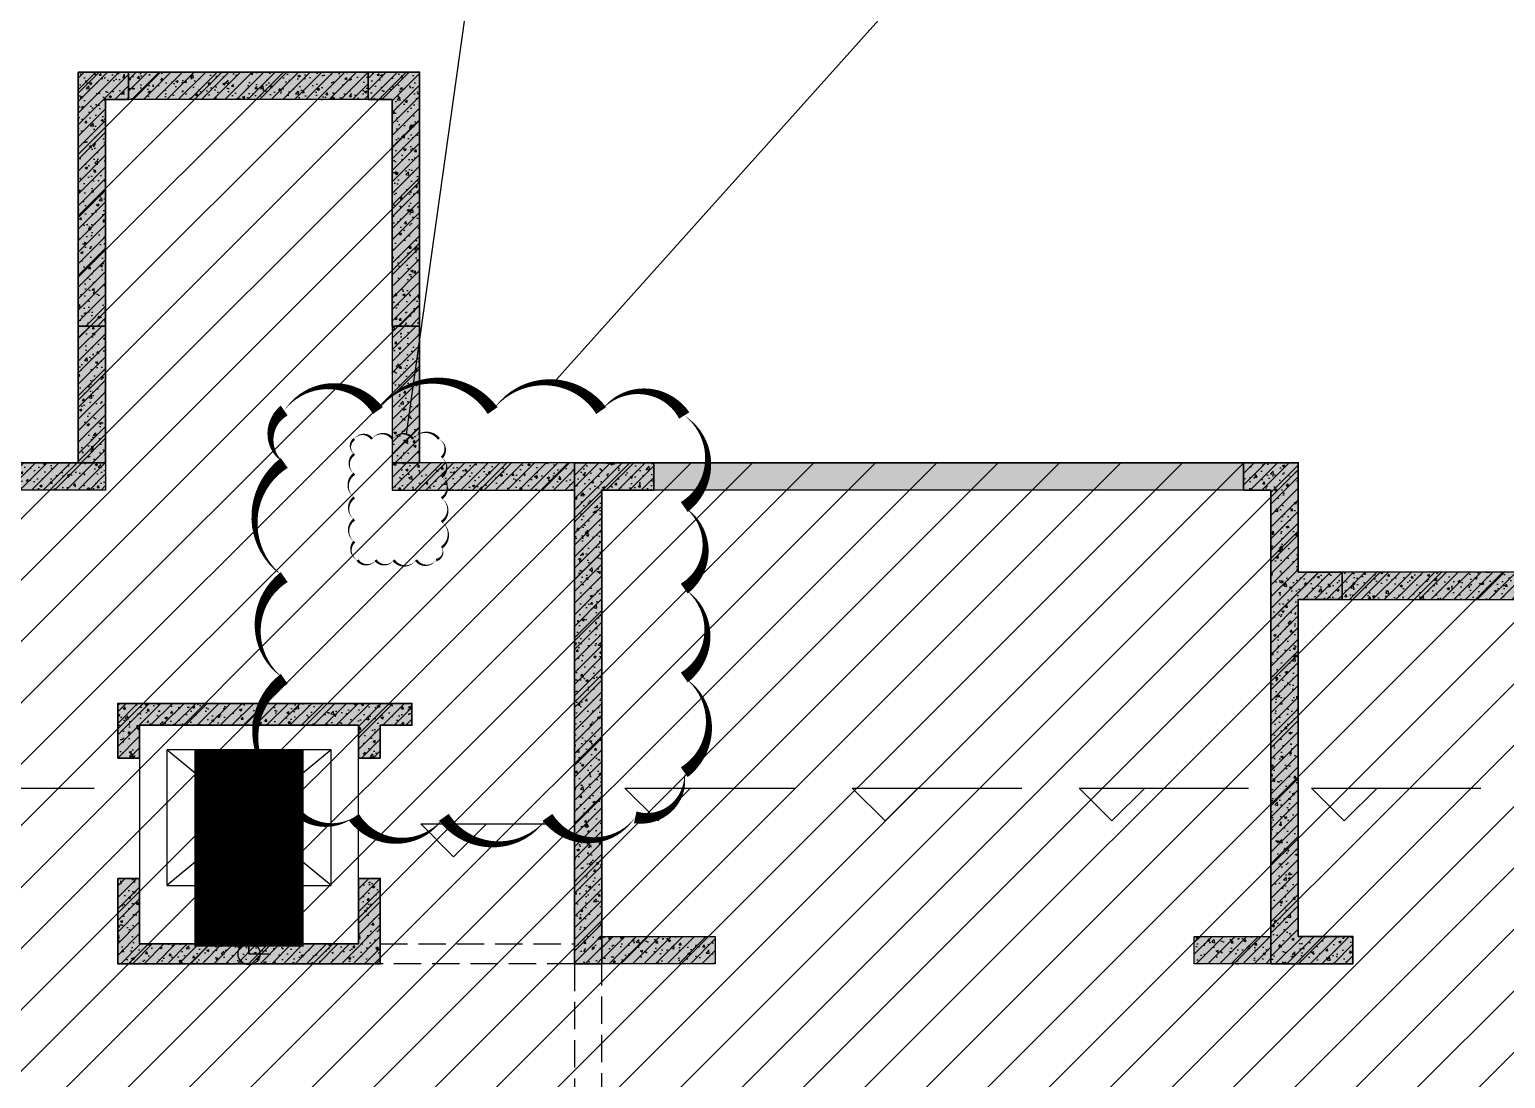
# Model space of a CAD drawing. Extents: x -1338203 to 1886333, y -783476 to 1038610.
# Drawn here: x 513285 to 526774, y 282099 to 291690 of the extents above; entities that cross this region are included whole.
import ezdxf

# ---------------------------------------------------------------- set-up
doc = ezdxf.new("R2010")
doc.units = 0
doc.header["$LTSCALE"] = 1000
doc.header["$MEASUREMENT"] = 0
doc.linetypes.add('A-19-平面B1$0$DASH', pattern=[0.35, 0.25, -0.1])
for name, color, linetype, plot in [('A-001-主楼相对位置参照$0$AAD-A-MARK', 6, 'Continuous', False), ('A-001-主楼组合参照B1$0$0A-X-AREA', 6, 'Continuous', False), ('A-19-平面B1$0$AAD-A-MARK', 6, 'Continuous', False), ('S19柱墙B1_1$0$AAD-A-MARK', 6, 'Continuous', False)]:
    doc.layers.add(name, color=color, linetype=linetype, plot=plot)
for name, color, linetype in [('A-19-平面B1$0$0A-A-SYMB-ELEV', 150, 'Continuous'), ('A-19-平面B1$0$0A-B-D&W', 135, 'Continuous'), ('A-19-平面B1$0$0A-DETL-THREAD', 3, 'Continuous'), ('A-19-平面B1$0$0A-E-EVTR', 2, 'Continuous'), ('p-a-core', 1, 'Continuous'), ('S19柱墙B1_1$0$0S-CW-HATCH', 251, 'Continuous'), ('S19柱墙B1_1$0$0S-CW-HATCH-UP', 251, 'Continuous'), ('S19柱墙B1_1$0$0S-CW-LINE', 72, 'Continuous')]:
    doc.layers.add(name, color=color, linetype=linetype)
pattern_1 = [(45, (-537701.02, -383122.39), (-53.033009, 53.033009), []), (50, (-537701.02, -383122.39), (215.178055, -18.82564), [22.5, -247.5]), (355, (-537701.02, -383122.39), (-41.6254, 225.65764), [18, -198]), (100.4514, (-537683.09, -383123.96), (173.552815, 206.83186), [19.12206, -210.342634]), (46.1842, (-537701.02, -383062.4), (320.17231, -49.6557), [33.75, -371.25]), (96.6356, (-537674.34, -383066.53), (280.39881, 292.23536), [28.68309, -315.5139]), (351.1842, (-537701.02, -383062.4), (280.39858, 292.23558), [27, -297]), (21, (-537671.02, -383077.39), (179.072116, -120.785667), [22.5, -247.5]), (326, (-537671.02, -383077.39), (72.9946, 217.54501), [18, -198]), (71.4514, (-537656.1, -383087.45), (252.06679, 96.75915), [19.12206, -210.342634]), (37.5, (-537701.02, -383122.39), (3.647957, 99.868156), [0, -195.6, 0, -201, 0, -198.75]), (7.5, (-537701.02, -383122.39), (78.920861, 118.323514), [0, -114.6, 0, -191.1, 0, -75.75]), (327.5, (-537767.92, -383122.39), (160.146731, -6.766462), [0, -75, 0, -234, 0, -310.5]), (317.5, (-537797.92, -383122.39), (174.95585, 30.031495), [0, -97.5, 0, -155.4, 0, -220.5])]
pattern_2 = [(45, (-2927865.07, -271025.844), (-53.0330086, 53.0330086), []), (50, (-2927865.07, -271025.84), (215.178055, -18.82564), [22.5, -247.5]), (355, (-2927865.07, -271025.84), (-41.6254, 225.65764), [18, -198]), (100.4514, (-2927847.14, -271027.41), (173.552815, 206.831863), [19.122057, -210.342634]), (46.1842, (-2927865.07, -270965.84), (320.172315, -49.655704), [33.75, -371.25]), (96.6356, (-2927838.4, -270969.98), (280.398812, 292.23536), [28.683086, -315.5139]), (351.1842, (-2927865.07, -270965.84), (280.398584, 292.23558), [27, -297]), (21, (-2927835.07, -270980.84), (179.072116, -120.785667), [22.5, -247.5]), (326, (-2927835.07, -270980.84), (72.9946, 217.545014), [18, -198]), (71.4514, (-2927820.15, -270990.9), (252.066789, 96.759149), [19.122057, -210.342634]), (37.5, (-2927865.07, -271025.844), (3.6479566, 99.8681561), [0, -195.6, 0, -201, 0, -198.75]), (7.5, (-2927865.07, -271025.84), (78.9208612, 118.3235136), [0, -114.6, 0, -191.1, 0, -75.75]), (327.5, (-2927931.97, -271025.84), (160.1467309, -6.7664615), [0, -75, 0, -234, 0, -310.5]), (317.5, (-2927961.97, -271025.84), (174.955851, 30.031495), [0, -97.5, 0, -155.4, 0, -220.5])]

# ---------------------------------------------------------------- blocks, each defined once
blk = doc.blocks.new('S19柱墙B1_1')
at = {"layer": 'S19柱墙B1_1$0$0S-CW-HATCH'}
h = blk.add_hatch(color=256, dxfattribs=at)
h.dxf.hatch_style = 1
h.paths.add_polyline_path([(-1560, 8060), (-1560, 5740), (-1310, 5740), (-1310, 7810), (-1100, 7810), (-1100, 8060)])
h = blk.add_hatch(color=256, dxfattribs=at)
h.dxf.hatch_style = 1
h.paths.add_polyline_path([(-1100, 8060), (1090, 8060), (1090, 7810), (-1100, 7810)])
h = blk.add_hatch(color=256, dxfattribs=at)
h.dxf.hatch_style = 1
h.paths.add_polyline_path([(1090, 7810), (1310, 7810), (1310, 5740), (1560, 5740), (1560, 8060), (1090, 8060)])
h = blk.add_hatch(color=256, dxfattribs=at)
h.dxf.hatch_style = 1
h.paths.add_polyline_path([(-1310, 4490), (-1560, 4490), (-1560, 5740), (-1310, 5740)])
h = blk.add_hatch(color=256, dxfattribs=at)
h.dxf.hatch_style = 1
h.paths.add_polyline_path([(1310, 4490), (1560, 4490), (1560, 5740), (1310, 5740)])
h = blk.add_hatch(color=256, dxfattribs=at)
h.dxf.hatch_style = 1
h.paths.add_polyline_path([(-2975, 4490), (-1310, 4490), (-1310, 4240), (-2975, 4240)])
h = blk.add_hatch(color=256, dxfattribs=at)
h.dxf.hatch_style = 1
h.paths.add_polyline_path([(2975, 4490), (1310, 4490), (1310, 4240), (2975, 4240)])
h = blk.add_hatch(color=256, dxfattribs=at)
h.dxf.hatch_style = 1
h.paths.add_polyline_path([(3225, -90), (3225, 4240), (3700, 4240), (3700, 4490), (2975, 4490), (2975, -90)])
h = blk.add_hatch(color=256, dxfattribs=at)
h.dxf.hatch_style = 1
h.paths.add_polyline_path([(3700, 4490), (9090, 4490), (9090, 4240), (3700, 4240)])
h = blk.add_hatch(color=256, dxfattribs=at)
h.dxf.hatch_style = 1
h.paths.add_polyline_path([(9090, 4240), (9340, 4240), (9340, 3400), (9340, -90), (10090, -90), (10090, 160), (9590, 160), (9590, 3240), (9990, 3240), (9990, 3490), (9590, 3490), (9590, 4490), (9090, 4490)])
h = blk.add_hatch(color=256, dxfattribs=at)
h.dxf.hatch_style = 1
h.paths.add_polyline_path([(12750, 3490), (9990, 3490), (9990, 3240), (12750, 3240)])
h = blk.add_hatch(color=256, dxfattribs=at)
h.dxf.hatch_style = 1
h.paths.add_polyline_path([(-1000, 1790), (-1000, 2090), (110, 2090), (1000, 2090), (1000, 1790), (1200, 1790), (1200, 2090), (1490, 2090), (1490, 2290), (1090, 2290), (110, 2290), (-1200, 2290), (-1200, 1790)])
h = blk.add_hatch(color=256, dxfattribs=at)
h.dxf.hatch_style = 1
h.paths.add_polyline_path([(-1200, 690), (-1200, -90), (0, -90), (1200, -90), (1200, 690), (1000, 690), (1000, 90), (0, 90), (-1000, 90), (-1000, 690)])
h = blk.add_hatch(color=256, dxfattribs=at)
h.dxf.hatch_style = 1
h.paths.add_polyline_path([(3225, 160), (4260, 160), (4260, -90), (3225, -90)])
h = blk.add_hatch(color=256, dxfattribs=at)
h.dxf.hatch_style = 1
h.paths.add_polyline_path([(8640, 160), (9340, 160), (9340, -90), (8640, -90)])
at = {"layer": 'S19柱墙B1_1$0$0S-CW-HATCH-UP'}
h = blk.add_hatch(dxfattribs=at)
h.set_pattern_fill('钢筋混凝土', color=256, scale=30)
h.set_pattern_definition(pattern_1)
h.paths.add_polyline_path([(-1560, 8060), (-1560, 5740), (-1310, 5740), (-1310, 7810), (-1100, 7810), (-1100, 8060)])
h = blk.add_hatch(dxfattribs=at)
h.set_pattern_fill('钢筋混凝土', color=256, scale=30)
h.set_pattern_definition(pattern_2)
h.paths.add_polyline_path([(-1100, 8060), (1090, 8060), (1090, 7810), (-1100, 7810)])
h = blk.add_hatch(dxfattribs=at)
h.set_pattern_fill('钢筋混凝土', color=256, scale=30)
h.set_pattern_definition(pattern_1)
h.paths.add_polyline_path([(1090, 7810), (1310, 7810), (1310, 5740), (1560, 5740), (1560, 8060), (1090, 8060)])
h = blk.add_hatch(dxfattribs=at)
h.set_pattern_fill('钢筋混凝土', color=256, scale=30)
h.set_pattern_definition([(45, (0, 0), (-53.033, 53.033), []), (50, (0, 0), (215.178, -18.8256), [22.5, -247.5]), (355, (0, 0), (-41.625, 225.658), [18, -198]), (100.4514, (17.93, -1.57), (173.553, 206.832), [19.122, -210.343]), (46.184, (0, 60), (320.172, -49.656), [33.75, -371.25]), (96.6356, (26.68, 55.86), (280.399, 292.235), [28.683, -315.514]), (351.184, (0, 60), (280.399, 292.236), [27, -297]), (21, (30, 45), (179.072, -120.7857), [22.5, -247.5]), (326, (30, 45), (72.995, 217.545), [18, -198]), (71.4514, (44.92, 34.93), (252.067, 96.759), [19.122, -210.343]), (37.5, (0, 0), (3.648, 99.8682), [0, -195.6, 0, -201, 0, -198.75]), (7.5, (0, 0), (78.9209, 118.3235), [0, -114.6, 0, -191.1, 0, -75.75]), (327.5, (-66.9, 0), (160.1467, -6.7665), [0, -75, 0, -234, 0, -310.5]), (317.5, (-96.9, 0), (174.956, 30.0315), [0, -97.5, 0, -155.4, 0, -220.5])])
h.paths.add_polyline_path([(-1310, 4490), (-1560, 4490), (-1560, 5740), (-1310, 5740)])
h = blk.add_hatch(dxfattribs=at)
h.set_pattern_fill('钢筋混凝土', color=256, scale=30)
h.set_pattern_definition(pattern_2)
h.paths.add_polyline_path([(1310, 4490), (1560, 4490), (1560, 5740), (1310, 5740)])
h = blk.add_hatch(dxfattribs=at)
h.set_pattern_fill('钢筋混凝土', color=256, scale=30)
h.set_pattern_definition(pattern_2)
h.paths.add_polyline_path([(-2975, 4490), (-1310, 4490), (-1310, 4240), (-2975, 4240)])
h = blk.add_hatch(dxfattribs=at)
h.set_pattern_fill('钢筋混凝土', color=256, scale=30)
h.set_pattern_definition(pattern_2)
h.paths.add_polyline_path([(2975, 4490), (1310, 4490), (1310, 4240), (2975, 4240)])
h = blk.add_hatch(dxfattribs=at)
h.set_pattern_fill('钢筋混凝土', color=256, scale=30)
h.set_pattern_definition(pattern_1)
h.paths.add_polyline_path([(3225, -90), (3225, 4240), (3700, 4240), (3700, 4490), (2975, 4490), (2975, -90)])
h = blk.add_hatch(dxfattribs=at)
h.set_pattern_fill('钢筋混凝土', color=256, scale=30)
h.set_pattern_definition(pattern_2)
h.paths.add_polyline_path([(3700, 4490), (9090, 4490), (9090, 4240), (3700, 4240)])
h = blk.add_hatch(dxfattribs=at)
h.set_pattern_fill('钢筋混凝土', color=256, scale=30)
h.set_pattern_definition([(45, (-586835.16, -495521.72), (-53.0330086, 53.0330086), []), (50, (-586835.16, -495521.72), (215.178055, -18.82564), [22.5, -247.5]), (355, (-586835.16, -495521.72), (-41.6254, 225.65764), [18, -198]), (100.4514, (-586817.23, -495523.3), (173.552815, 206.83186), [19.12206, -210.342634]), (46.1842, (-586835.16, -495461.72), (320.172315, -49.6557), [33.75, -371.25]), (96.6356, (-586808.48, -495465.86), (280.39881, 292.23536), [28.68309, -315.5139]), (351.1842, (-586835.16, -495461.72), (280.39858, 292.23558), [27, -297]), (21, (-586805.16, -495476.72), (179.072116, -120.785667), [22.5, -247.5]), (326, (-586805.16, -495476.72), (72.9946, 217.545014), [18, -198]), (71.4514, (-586790.24, -495486.79), (252.06679, 96.75915), [19.12206, -210.342634]), (37.5, (-586835.16, -495521.72), (3.6479566, 99.868156), [0, -195.6, 0, -201, 0, -198.75]), (7.5, (-586835.16, -495521.72), (78.920861, 118.323514), [0, -114.6, 0, -191.1, 0, -75.75]), (327.5, (-586902.06, -495521.72), (160.146731, -6.7664615), [0, -75, 0, -234, 0, -310.5]), (317.5, (-586932.06, -495521.72), (174.95585, 30.031495), [0, -97.5, 0, -155.4, 0, -220.5])])
h.paths.add_polyline_path([(9090, 4240), (9340, 4240), (9340, 3400), (9340, -90), (10090, -90), (10090, 160), (9590, 160), (9590, 3240), (9990, 3240), (9990, 3490), (9590, 3490), (9590, 4490), (9090, 4490)])
h = blk.add_hatch(dxfattribs=at)
h.set_pattern_fill('钢筋混凝土', color=256, scale=30)
h.set_pattern_definition(pattern_2)
h.paths.add_polyline_path([(12750, 3490), (9990, 3490), (9990, 3240), (12750, 3240)])
h = blk.add_hatch(dxfattribs=at)
h.set_pattern_fill('钢筋混凝土', color=256, scale=30)
h.set_pattern_definition(pattern_1)
h.paths.add_polyline_path([(-1000, 1790), (-1000, 2090), (110, 2090), (1000, 2090), (1000, 1790), (1200, 1790), (1200, 2090), (1490, 2090), (1490, 2290), (1090, 2290), (110, 2290), (-1200, 2290), (-1200, 1790)])
h = blk.add_hatch(dxfattribs=at)
h.set_pattern_fill('钢筋混凝土', color=256, scale=30)
h.set_pattern_definition(pattern_1)
h.paths.add_polyline_path([(-1200, 690), (-1200, -90), (0, -90), (1200, -90), (1200, 690), (1000, 690), (1000, 90), (0, 90), (-1000, 90), (-1000, 690)])
h = blk.add_hatch(dxfattribs=at)
h.set_pattern_fill('钢筋混凝土', color=256, scale=30)
h.set_pattern_definition([(45, (-2913055.03, -265825.844), (-53.0330086, 53.0330086), []), (50, (-2913055.03, -265825.84), (215.178055, -18.82564), [22.5, -247.5]), (355, (-2913055.03, -265825.84), (-41.6254, 225.65764), [18, -198]), (100.4514, (-2913037.1, -265827.41), (173.552815, 206.831863), [19.122057, -210.342634]), (46.1842, (-2913055.03, -265765.84), (320.172315, -49.655704), [33.75, -371.25]), (96.6356, (-2913028.35, -265769.98), (280.398812, 292.23536), [28.683086, -315.5139]), (351.1842, (-2913055.03, -265765.84), (280.398584, 292.23558), [27, -297]), (21, (-2913025.03, -265780.84), (179.072116, -120.785667), [22.5, -247.5]), (326, (-2913025.03, -265780.84), (72.9946, 217.545014), [18, -198]), (71.4514, (-2913010.1, -265790.9), (252.066789, 96.759149), [19.122057, -210.342634]), (37.5, (-2913055.03, -265825.844), (3.6479566, 99.8681561), [0, -195.6, 0, -201, 0, -198.75]), (7.5, (-2913055.03, -265825.84), (78.9208612, 118.3235136), [0, -114.6, 0, -191.1, 0, -75.75]), (327.5, (-2913121.93, -265825.84), (160.1467309, -6.7664615), [0, -75, 0, -234, 0, -310.5]), (317.5, (-2913151.93, -265825.84), (174.955851, 30.031495), [0, -97.5, 0, -155.4, 0, -220.5])])
h.paths.add_polyline_path([(3225, 160), (4260, 160), (4260, -90), (3225, -90)])
h = blk.add_hatch(dxfattribs=at)
h.set_pattern_fill('钢筋混凝土', color=256, scale=30)
h.set_pattern_definition([(45, (-2907795.086, -265825.844), (-53.0330086, 53.0330086), []), (50, (-2907795.09, -265825.84), (215.178055, -18.82564), [22.5, -247.5]), (355, (-2907795.09, -265825.84), (-41.6254, 225.65764), [18, -198]), (100.4514, (-2907777.15, -265827.41), (173.552815, 206.831863), [19.122057, -210.342634]), (46.1842, (-2907795.09, -265765.84), (320.172315, -49.655704), [33.75, -371.25]), (96.6356, (-2907768.4, -265769.98), (280.39881, 292.23536), [28.683086, -315.5139]), (351.1842, (-2907795.1, -265765.84), (280.398584, 292.23558), [27, -297]), (21, (-2907765.09, -265780.84), (179.072116, -120.785667), [22.5, -247.5]), (326, (-2907765.09, -265780.84), (72.9946, 217.545014), [18, -198]), (71.4514, (-2907750.16, -265790.9), (252.066789, 96.759149), [19.122057, -210.342634]), (37.5, (-2907795.086, -265825.844), (3.6479566, 99.8681561), [0, -195.6, 0, -201, 0, -198.75]), (7.5, (-2907795.09, -265825.84), (78.9208612, 118.3235136), [0, -114.6, 0, -191.1, 0, -75.75]), (327.5, (-2907861.986, -265825.84), (160.1467309, -6.7664615), [0, -75, 0, -234, 0, -310.5]), (317.5, (-2907891.99, -265825.84), (174.955851, 30.031495), [0, -97.5, 0, -155.4, 0, -220.5])])
h.paths.add_polyline_path([(8640, 160), (9340, 160), (9340, -90), (8640, -90)])
at = {"layer": 'S19柱墙B1_1$0$0S-CW-LINE', "lineweight": 35}
for points in [[(-1560, 8060), (-1560, 5740), (-1310, 5740), (-1310, 7810), (-1100, 7810), (-1100, 8060)], [(1090, 7810), (1310, 7810), (1310, 5740), (1560, 5740), (1560, 8060), (1090, 8060)], [(-1310, 4490), (-1560, 4490), (-1560, 5740), (-1310, 5740)], [(3225, -90), (3225, 4240), (3700, 4240), (3700, 4490), (2975, 4490), (2975, -90)], [(9090, 4240), (9340, 4240), (9340, 3400), (9340, -90), (10090, -90), (10090, 160), (9590, 160), (9590, 3240), (9990, 3240), (9990, 3490), (9590, 3490), (9590, 4490), (9090, 4490)], [(-1000, 1790), (-1000, 2090), (110, 2090), (1000, 2090), (1000, 1790), (1200, 1790), (1200, 2090), (1490, 2090), (1490, 2290), (1090, 2290), (110, 2290), (-1200, 2290), (-1200, 1790)], [(-1200, 690), (-1200, -90), (0, -90), (1200, -90), (1200, 690), (1000, 690), (1000, 90), (0, 90), (-1000, 90), (-1000, 690)]]:
    blk.add_lwpolyline(points, close=True, dxfattribs=at)
at = {"layer": 'S19柱墙B1_1$0$0S-CW-LINE'}
for points in [[(-1100, 8060), (1090, 8060), (1090, 7810), (-1100, 7810)], [(1310, 4490), (1560, 4490), (1560, 5740), (1310, 5740)], [(-2975, 4490), (-1310, 4490), (-1310, 4240), (-2975, 4240)], [(2975, 4490), (1310, 4490), (1310, 4240), (2975, 4240)], [(3700, 4490), (9090, 4490), (9090, 4240), (3700, 4240)], [(12750, 3490), (9990, 3490), (9990, 3240), (12750, 3240)], [(3225, 160), (4260, 160), (4260, -90), (3225, -90)], [(8640, 160), (9340, 160), (9340, -90), (8640, -90)]]:
    blk.add_lwpolyline(points, close=True, dxfattribs=at)
at = {"layer": 'S19柱墙B1_1$0$AAD-A-MARK'}
for q in [(0, 200), (0, 200), (0, 200), (0, 200), (0, 200), (0, 200), (0, 200), (0, 200), (200, 0), (200, 0), (200, 0), (200, 0), (200, 0), (200, 0), (200, 0), (200, 0)]:
    blk.add_line((0, 0), q, dxfattribs=at)
blk.add_circle((0, 0), 100, dxfattribs=at)
blk.add_circle((0, 0), 100, dxfattribs=at)
blk.add_circle((0, 0), 100, dxfattribs=at)
blk.add_circle((0, 0), 100, dxfattribs=at)
blk.add_circle((0, 0), 100, dxfattribs=at)
blk.add_circle((0, 0), 100, dxfattribs=at)
blk.add_circle((0, 0), 100, dxfattribs=at)
blk.add_circle((0, 0), 100, dxfattribs=at)
blk = doc.blocks.new('S001地下一墙柱')
at = {"ltscale": 0.002}
blk.add_blockref('S19柱墙B1_1', (-251075, -23650), dxfattribs=at)
blk = doc.blocks.new('A-19-平面B1')
at = {"layer": 'A-19-平面B1$0$0A-A-SYMB-ELEV'}
for p, q in [((-2965, 1516), (-1415, 1516)), ((3736, 1216), (3436, 1516)), ((3436, 1516), (4985, 1516)), ((3736, 1216), (4036, 1516)), ((5813, 1216), (5513, 1516)), ((5513, 1516), (7062, 1516)), ((5813, 1216), (6113, 1516)), ((7886, 1216), (7586, 1516)), ((7586, 1516), (9136, 1516)), ((7886, 1216), (8186, 1516)), ((10010, 1216), (9710, 1516)), ((9710, 1516), (11259, 1516)), ((10010, 1216), (10310, 1516)), ((1870, 888), (1570, 1188)), ((1570, 1188), (2820, 1188)), ((1870, 888), (2170, 1188))]:
    blk.add_line(p, q, dxfattribs=at)
at = {"layer": 'A-19-平面B1$0$0A-B-D&W', "linetype": 'A-19-平面B1$0$DASH'}
for points in [[(2975, -90), (1200, -90), (1200, 90), (2975, 90)], [(3225, -90), (2975, -90), (2975, -1340), (3225, -1340)]]:
    blk.add_lwpolyline(points, close=True, dxfattribs=at)
at = {"layer": 'A-19-平面B1$0$0A-DETL-THREAD', "color": 0}
for p, q in [((1438, 4751), (3963, 22732)), ((2782, 5222), (18270, 22498))]:
    blk.add_line(p, q, dxfattribs=at)
at = {"layer": 'A-19-平面B1$0$0A-DETL-THREAD', "color": 0, "flags": 128}
for points in [[(322, 4967, 0, 110, -0.520567), (1178, 4967, 0, 110, -0.520567), (2227, 4967, 0, 110, -0.520567), (3219, 4967, 0, 110, -0.520567), (3978, 4922, 0, 110, -0.520567), (3978, 4085, 0, 110, -0.520567), (3978, 3339, 0, 110, -0.520567), (3978, 2526, 0, 110, -0.520567), (3978, 1661, 0, 110, -0.520567), (3530, 1248, 0, 110, -0.520567), (2728, 1248, 0, 110, -0.520567), (1781, 1248, 0, 110, -0.520567), (959, 1248, 0, 110, -0.520567), (322, 1498, 0, 110, -0.520567), (322, 2514, 0, 110, -0.520567), (322, 3444, 0, 110, -0.520567), (322, 4488, 0, 110, -0.520567)], [(963, 4707, 0, 23.9, -0.520567), (1124, 4707, 0, 23.9, -0.520567), (1314, 4707, 0, 23.9, -0.520567), (1500, 4707, 0, 23.9, -0.520567), (1735, 4707, 0, 23.9, -0.520567), (1761, 4537, 0, 23.9, -0.520567), (1761, 4361, 0, 23.9, -0.520567), (1761, 4165, 0, 23.9, -0.520567), (1761, 3949, 0, 23.9, -0.520567), (1761, 3715, 0, 23.9, -0.520567), (1710, 3600, 0, 23.9, -0.520567), (1527, 3600, 0, 23.9, -0.520567), (1322, 3600, 0, 23.9, -0.520567), (1157, 3600, 0, 23.9, -0.520567), (992, 3600, 0, 23.9, -0.520567), (963, 3769, 0, 23.9, -0.520567), (963, 3971, 0, 23.9, -0.520567), (963, 4172, 0, 23.9, -0.520567), (963, 4389, 0, 23.9, -0.520567), (963, 4570, 0, 23.9, -0.520567)]]:
    blk.add_lwpolyline(points, format="xyseb", close=True, dxfattribs=at)
at = {"layer": 'A-19-平面B1$0$0A-E-EVTR'}
for p, q in [((750, 1865), (-750, 1865)), ((-750, 1865), (-750, 625)), ((750, 625), (-750, 1865)), ((750, 1865), (-750, 625)), ((750, 625), (750, 1865)), ((-750, 625), (750, 625)), ((450, 470), (-450, 470)), ((-450, 470), (-450, 315)), ((450, 315), (450, 470)), ((-450, 315), (450, 315))]:
    blk.add_line(p, q, dxfattribs=at)
at = {"layer": 'A-19-平面B1$0$AAD-A-MARK'}
for q in [(0, 200), (0, 200), (0, 200), (200, 0), (200, 0), (200, 0)]:
    blk.add_line((0, 0), q, dxfattribs=at)
blk.add_circle((0, 0), 100, dxfattribs=at)
blk.add_circle((0, 0), 100, dxfattribs=at)
blk.add_circle((0, 0), 100, dxfattribs=at)
blk = doc.blocks.new('A-001-主楼相对位置参照')
at = {"layer": 'A-001-主楼相对位置参照$0$AAD-A-MARK', "elevation": 83150}
blk.add_lwpolyline([(-252075, -23560), (-250075, -23560), (-250075, -21560), (-252075, -21560)], close=True, dxfattribs=at)

msp = doc.modelspace()

# ---------------------------------------------------------------- hatches: boundary and pattern name
at = {"ltscale": 0.002}
h = msp.add_hatch(dxfattribs=at)
h.set_pattern_fill('ANSI31', color=8, scale=250)
h.set_pattern_definition([(45, (766365.37, 306889.07), (-280.633, 280.633), [])])
h.paths.add_polyline_path([(564290.7, 280949.1), (564290.7, 286729.1), (563615.7, 286729.1), (562347.1, 286729.1), (557580.7, 286729.1), (557580.7, 287729.1), (549550.7, 287729.1), (549550.7, 291299.1), (546430.7, 291299.1), (546430.7, 287729.1), (538400.7, 287729.1), (538400.7, 286729.1), (536040.7, 286729.1), (536040.7, 287639.1), (533980.7, 287639.1), (533980.7, 286729.1), (529300.7, 286729.1), (529300.7, 287639.1), (527240.7, 287639.1), (527240.7, 286729.1), (524880.7, 286729.1), (524880.7, 287729.1), (516850.7, 287729.1), (516850.7, 291299.1), (513730.7, 291299.1), (513730.7, 287729.1), (505880.7, 287729.1), (505700.7, 287729.1), (505700.7, 286728.3), (498990.7, 286729.1), (498990.7, 286317.5), (498990.7, 286315.9), (498990.7, 285469.1), (498170.7, 285469.1), (498170.7, 284029.1), (498990.7, 284029.1), (498990.7, 278176), (498990.7, 277949.1), (514140.7, 277949.1), (514240.7, 277949.1), (524630.7, 277949.1), (524630.7, 277349.1), (525050.7, 277349.1), (525050.7, 277949.1), (526875.7, 277949.1), (526875.7, 277349.1), (527125.7, 277349.1), (527125.7, 277949.1), (528455.7, 277949.1), (528455.7, 277349.1), (528705.7, 277349.1), (528705.7, 277949.1), (534575.7, 277949.1), (534575.7, 277349.1), (534825.7, 277349.1), (534825.7, 277949.1), (536155.7, 277949.1), (536155.7, 277349.1), (536405.7, 277349.1), (536405.7, 277949.1), (538230.7, 277949.1), (538230.7, 277349.1), (538650.7, 277349.1), (538650.7, 277949.1), (557330.7, 277949.1), (557330.7, 277349.1), (557750.7, 277349.1), (557750.7, 277949.1), (559575.7, 277949.1), (559575.7, 277349.1), (559825.7, 277349.1), (559825.7, 277949.1), (561155.7, 277949.1), (561155.7, 277349.1), (561405.7, 277349.1), (561405.7, 277949.1), (565130.7, 277949.1), (565130.7, 280949.1)])

# ---------------------------------------------------------------- linework, layer by layer
at = {"layer": 'A-001-主楼组合参照B1$0$0A-X-AREA', "elevation": 83150, "flags": 128}
msp.add_lwpolyline([(557580.7, 287729.1), (549550.7, 287729.1), (549550.7, 291299.1), (546430.7, 291299.1), (546430.7, 287729.1), (538400.7, 287729.1), (538400.7, 286729.1), (536040.7, 286729.1), (536040.7, 287639.1), (533980.7, 287639.1), (533980.7, 286729.1), (529300.7, 286729.1), (529300.7, 287639.1), (527240.7, 287639.1), (527240.7, 286729.1), (524880.7, 286729.1), (524880.7, 287729.1), (516850.7, 287729.1), (516850.7, 291299.1), (513730.7, 291299.1), (513730.7, 287729.1), (505880.7, 287729.1)], dxfattribs=at)
at = {"layer": 'p-a-core', "ltscale": 0.002, "const_width": 1000, "elevation": 83150}
msp.add_lwpolyline([(515290.7, 285104.1), (515290.7, 283304.1)], dxfattribs=at)

# ---------------------------------------------------------------- block references
at = {"ltscale": 0.002}
for name, p in [('S001地下一墙柱', (766365.4, 306889.1)), ('A-001-主楼相对位置参照', (766365.4, 306889.1)), ('A-19-平面B1', (515290.7, 283239.1, 83150))]:
    msp.add_blockref(name, p, dxfattribs=at)

doc.saveas('drawing.dxf')
